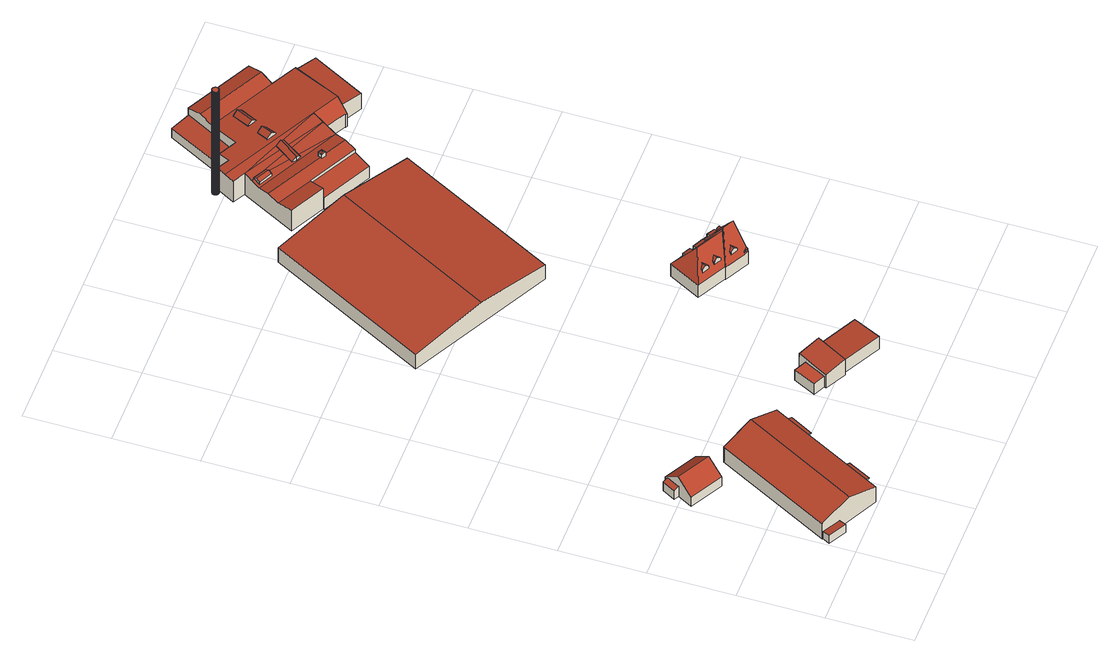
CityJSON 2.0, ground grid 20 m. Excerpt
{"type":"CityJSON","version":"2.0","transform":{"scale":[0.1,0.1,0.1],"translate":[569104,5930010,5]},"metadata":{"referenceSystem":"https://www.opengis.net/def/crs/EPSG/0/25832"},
"CityObjects":{
"building1":{"type":"Building","attributes":{"Grundfläche 2D":"76.117030","Grundhöhe NN":"5.060"},"geometry":[{"type":"Solid","lod":"3","boundaries":[[[[0,1,2,3,4]],[[5,6,7,8,9]],[[8,10,11,9]],[[0,4,12,13]],[[1,0,13,14]],[[2,1,14,15]],[[7,6,16,17]],[[10,8,7,17,18]],[[11,10,18,19]],[[3,2,15,16,6,5,9,11,19,12,4]],[[14,13,12,19,18,17,16,15]]]],"semantics":{"surfaces":[{"type":"RoofSurface"},{"type":"WallSurface"},{"type":"GroundSurface"}],"values":[[0,0,0,1,1,1,1,1,1,1,2]]}}]},
"building2":{"type":"Building","attributes":{"Grundfläche 2D":"483.479865","Grundhöhe NN":"5.172"},"children":["building2-1","building2-2"],"geometry":[{"type":"Solid","lod":"3","boundaries":[[[[20,21,22,23,24]],[[21,25,26,22]],[[27,28,29,30]],[[28,31,32,25,21,20,24,33,34,29]],[[26,25,32,35]],[[23,22,26,35,36]],[[24,23,36,33]],[[30,29,34,37]],[[27,30,37,38]],[[28,27,38,31]],[[33,36,35,32,31,38,37,34]]]],"semantics":{"surfaces":[{"type":"RoofSurface"},{"type":"WallSurface"},{"type":"GroundSurface"}],"values":[[0,0,0,1,1,1,1,1,1,1,2]]}}]},
"building2-1":{"type":"BuildingInstallation","parents":["building2"],"geometry":[{"type":"MultiSurface","lod":"3","boundaries":[[[39,40,41,42]],[[43,44,42,41]],[[44,45,39,42]],[[45,46,40,39]],[[46,43,41,40]],[[46,45,44,43]]],"semantics":{"surfaces":[{"type":"RoofSurface"},{"type":"WallSurface"},{"type":"OuterCeilingSurface"}],"values":[0,1,1,1,1,2]}}]},
"building2-2":{"type":"BuildingInstallation","parents":["building2"],"geometry":[{"type":"MultiSurface","lod":"3","boundaries":[[[47,48,49,50]],[[51,52,50,49]],[[52,53,47,50]],[[53,54,48,47]],[[54,51,49,48]],[[54,53,52,51]]],"semantics":{"surfaces":[{"type":"RoofSurface"},{"type":"WallSurface"},{"type":"OuterCeilingSurface"}],"values":[0,1,1,1,1,2]}}]},
"building3":{"type":"Building","attributes":{"Grundfläche 2D":"65.332214","Grundhöhe NN":"5.344"},"geometry":[{"type":"Solid","lod":"3","boundaries":[[[[55,56,57,58]],[[59,60,61,62]],[[57,56,63,64]],[[58,57,64,65]],[[55,58,65,66]],[[56,55,66,67,60,59,68,63]],[[61,60,67,69]],[[62,61,69,70]],[[59,62,70,68]],[[64,63,68,70,69,67,66,65]]]],"semantics":{"surfaces":[{"type":"RoofSurface"},{"type":"WallSurface"},{"type":"GroundSurface"}],"values":[[0,0,1,1,1,1,1,1,1,2]]}}]},
"building4":{"type":"Building","attributes":{"Grundfläche 2D":"75.384891","Grundhöhe NN":"5.344"},"geometry":[{"type":"Solid","lod":"3","boundaries":[[[[71,72,73,74]],[[75,76,74,73]],[[76,77,71,74]],[[77,78,72,71]],[[78,75,73,72]],[[78,77,76,75]]]],"semantics":{"surfaces":[{"type":"RoofSurface"},{"type":"WallSurface"},{"type":"GroundSurface"}],"values":[[0,1,1,1,1,2]]}}]},
"building5":{"type":"Building","attributes":{"Grundfläche 2D":"1606.478146","Grundhöhe NN":"5.446"},"geometry":[{"type":"Solid","lod":"3","boundaries":[[[[79,80,81,82]],[[83,79,82,84]],[[84,82,81,85,86]],[[83,84,86,87]],[[80,79,83,87,88]],[[81,80,88,85]],[[86,85,88,87]]]],"semantics":{"surfaces":[{"type":"RoofSurface"},{"type":"WallSurface"},{"type":"GroundSurface"}],"values":[[0,0,1,1,1,1,2]]}}]},
"building6":{"type":"Building","attributes":{"Grundfläche 2D":"126.550960","Grundhöhe NN":"5.447"},"children":["building6-1","building6-2","building6-3","building6-4","building6-5","building6-6"],"geometry":[{"type":"Solid","lod":"3","boundaries":[[[[89,90,91]],[[92,93,91,90,94]],[[95,96,97]],[[98,96,99]],[[96,100,97]],[[101,102,103,104]],[[101,104,105]],[[106,107,108,109,89,91,93,92,110,96,95]],[[103,102,101,105,111,112,99,96,110]],[[98,113,114,100]],[[98,100,96]],[[115,114,113]],[[115,97,100,114]],[[109,108,94,90,89]],[[108,92,94]],[[111,104,103]],[[104,111,105]],[[107,106,95,116,117]],[[118,112,111,103,110,92,108,107,117,119]],[[99,112,118,120]],[[98,99,120,121]],[[113,98,121,122]],[[115,113,122,123]],[[97,115,123,124]],[[95,97,124,116]],[[123,122,121,120,118,119,117,116,124]]]],"semantics":{"surfaces":[{"type":"RoofSurface"},{"type":"WallSurface"},{"type":"GroundSurface"}],"values":[[0,0,0,0,0,0,0,0,0,0,0,0,0,1,1,1,1,1,1,1,1,1,1,1,1,2]]}}]},
"building6-1":{"type":"BuildingInstallation","parents":["building6"],"geometry":[{"type":"MultiSurface","lod":"3","boundaries":[[[125,126,127,128]],[[129,130,127,126]],[[125,128,131]],[[125,131,132,129,126]],[[130,129,132]]],"semantics":{"surfaces":[{"type":"RoofSurface"},{"type":"WallSurface"}],"values":[0,0,1,1,1]}}]},
"building6-2":{"type":"BuildingInstallation","parents":["building6"],"geometry":[{"type":"MultiSurface","lod":"3","boundaries":[[[133,134,135,136,137]],[[134,138,139,135]],[[133,137,140]],[[133,140,141,142,138,134]],[[139,138,142]]],"semantics":{"surfaces":[{"type":"RoofSurface"},{"type":"WallSurface"}],"values":[0,0,1,1,1]}}]},
"building6-3":{"type":"BuildingInstallation","parents":["building6"],"geometry":[{"type":"MultiSurface","lod":"3","boundaries":[[[143,144,145,146]],[[146,147,143]],[[144,143,147,148]],[[144,148,145]]],"semantics":{"surfaces":[{"type":"RoofSurface"},{"type":"WallSurface"}],"values":[0,1,1,1]}}]},
"building6-4":{"type":"BuildingInstallation","parents":["building6"],"geometry":[{"type":"MultiSurface","lod":"3","boundaries":[[[149,150,151,152]],[[153,150,149]],[[153,154,151,150]],[[152,151,154]]],"semantics":{"surfaces":[{"type":"RoofSurface"},{"type":"WallSurface"}],"values":[0,1,1,1]}}]},
"building6-5":{"type":"BuildingInstallation","parents":["building6"],"geometry":[{"type":"MultiSurface","lod":"3","boundaries":[[[155,156,157,158]],[[159,160,157,156]],[[155,158,161]],[[155,161,162,159,156]],[[160,159,162]]],"semantics":{"surfaces":[{"type":"RoofSurface"},{"type":"WallSurface"}],"values":[0,0,1,1,1]}}]},
"building6-6":{"type":"BuildingInstallation","parents":["building6"],"geometry":[{"type":"MultiSurface","lod":"3","boundaries":[[[163,164,165,166]],[[165,167,166]],[[163,166,167,168]],[[163,168,164]]],"semantics":{"surfaces":[{"type":"RoofSurface"},{"type":"WallSurface"}],"values":[0,1,1,1]}}]},
"building7":{"type":"Building","attributes":{"Grundfläche 2D":"1044.692136","Grundhöhe NN":"5.471"},"children":["building7-1","building7-2","building7-3"],"geometry":[{"type":"Solid","lod":"3","boundaries":[[[[169,170,171,172]],[[173,170,169,174]],[[175,176,177,178]],[[177,179,180,178]],[[181,182,183,184,185]],[[182,186,187,183]],[[188,189,190,191]],[[190,192,193,194]],[[195,196,197]],[[190,194,175]],[[190,175,191]],[[197,196,191,175,198,199]],[[200,193,192,201,202,203]],[[204,205,206,179,207,176,203,202,201,192]],[[196,195,206,205]],[[208,209,210,211,205,204]],[[209,208,212,213,214,211,210]],[[212,215,216,213]],[[186,217,218,219,220,188,191,221,222,187],[223,224,225,226]],[[191,227,228,229,230,221]],[[231,232,233,234,235]],[[236,237,238,239,240]],[[241,242,243,244,245]],[[246,247,248,249]],[[250,251,252,253,254,255,256,257,258,259,260,261,262,263,264,265,266,267,268,269,270,271,272,273,274,275,276,277,278,279,280,281,282,283,284,285,286,287,288,289,290,291,292,293,294,295,296]],[[172,171,224,223]],[[172,223,226,174,169]],[[173,174,226,225]],[[173,225,224,171,170]],[[203,176,175]],[[193,200,175,194]],[[203,175,200]],[[177,176,207]],[[177,207,179]],[[195,180,179,206]],[[195,197,180]],[[197,199,180]],[[199,198,178,180]],[[198,175,178]],[[228,227,297,298]],[[229,228,298,299]],[[230,229,299,300]],[[242,221,230,300,301,243]],[[231,235,302,303]],[[232,231,303,304]],[[239,305,306,240]],[[236,240,306,307]],[[237,236,307,308]],[[244,243,301,309]],[[245,244,309,310]],[[241,245,310,311]],[[247,246,312,313]],[[248,247,313,314]],[[233,217,186,182,181,185,315,302,235,234]],[[217,233,232,218]],[[249,219,218,232,304,312,246]],[[316,220,219,249,248,314]],[[189,188,220,316,317]],[[190,189,317,318]],[[215,212,208,204,192,190,318,319]],[[215,319,305,239,216]],[[216,239,238,213]],[[213,238,237,214]],[[191,196,205,211,214,237,308,297,227]],[[320,222,221,242,241,311]],[[187,222,320,321]],[[184,183,187,321,322]],[[185,184,322,315]],[[323,324,254,253]],[[324,325,255,254]],[[325,326,256,255]],[[326,327,257,256]],[[328,323,253,252]],[[329,328,252,251]],[[327,330,258,257]],[[330,331,259,258]],[[331,332,260,259]],[[332,333,261,260]],[[333,334,262,261]],[[334,335,263,262]],[[335,336,264,263]],[[336,337,265,264]],[[337,338,266,265]],[[338,339,267,266]],[[339,340,268,267]],[[340,341,269,268]],[[341,342,270,269]],[[342,343,271,270]],[[343,344,272,271]],[[344,345,273,272]],[[345,346,274,273]],[[346,347,275,274]],[[347,348,276,275]],[[348,349,277,276]],[[349,350,278,277]],[[350,351,279,278]],[[351,352,280,279]],[[352,353,281,280]],[[353,354,282,281]],[[354,355,283,282]],[[355,356,284,283]],[[356,357,285,284]],[[357,358,286,285]],[[358,359,287,286]],[[359,360,288,287]],[[360,361,289,288]],[[361,362,290,289]],[[362,363,291,290]],[[363,364,292,291]],[[364,365,293,292]],[[365,366,294,293]],[[366,367,295,294]],[[367,368,296,295]],[[368,369,250,296]],[[369,329,251,250]],[[322,321,320,311,310,309,301,300,299,298,297,308,307,306,305,319,318,317,316,314,313,312,304,303,302,315]],[[366,365,364,363,362,361,360,359,358,357,356,355,354,353,352,351,350,349,348,347,346,345,344,343,342,341,340,339,338,337,336,335,334,333,332,331,330,327,326,325,324,323,328,329,369,368,367]]]],"semantics":{"surfaces":[{"type":"RoofSurface"},{"type":"WallSurface"},{"type":"GroundSurface"}],"values":[[0,0,0,0,0,0,0,0,0,0,0,0,0,0,0,0,0,0,0,0,0,0,0,0,0,1,1,1,1,1,1,1,1,1,1,1,1,1,1,1,1,1,1,1,1,1,1,1,1,1,1,1,1,1,1,1,1,1,1,1,1,1,1,1,1,1,1,1,1,1,1,1,1,1,1,1,1,1,1,1,1,1,1,1,1,1,1,1,1,1,1,1,1,1,1,1,1,1,1,1,1,1,1,1,1,1,1,1,1,1,1,1,1,1,1,2,2]]}}]},
"building7-1":{"type":"BuildingInstallation","parents":["building7"],"geometry":[{"type":"MultiSurface","lod":"3","boundaries":[[[370,371,372,373]],[[374,371,370,375]],[[373,372,376,377]],[[375,370,373,377,378]],[[374,375,378,379]],[[374,379,376,372,371]]],"semantics":{"surfaces":[{"type":"RoofSurface"},{"type":"WallSurface"}],"values":[0,0,1,1,1,1]}}]},
"building7-2":{"type":"BuildingInstallation","parents":["building7"],"geometry":[{"type":"MultiSurface","lod":"3","boundaries":[[[380,381,382,383,384]],[[384,383,385]],[[386,383,382]],[[387,388,385,383,386]],[[389,390,209,391,382,381,380,384]],[[391,392,386,382]],[[393,385,388,387,386,392,210,394]],[[393,389,384,385]]],"semantics":{"surfaces":[{"type":"RoofSurface"},{"type":"WallSurface"}],"values":[0,0,0,0,1,1,1,1]}}]},
"building7-3":{"type":"BuildingInstallation","parents":["building7"],"geometry":[{"type":"MultiSurface","lod":"3","boundaries":[[[395,396,397,398,399,400]],[[396,401,402,397]],[[400,403,201,404,401,396,395]],[[404,405,402,401]],[[405,202,406,399,398,397,402]],[[406,403,400,399]]],"semantics":{"surfaces":[{"type":"RoofSurface"},{"type":"WallSurface"}],"values":[0,0,1,1,1,1]}}]}
},
"vertices":[
[38,445,28],[21,414,28],[32,408,32],[32,409,32],[49,439,32],[32,408,60],[13,373,29],[90,331,29],[109,367,61],[32,409,61],[129,403,29],[52,445,29],[49,439,1],[38,445,1],[21,414,1],[32,408,1],[13,373,1],[90,331,1],[129,403,1],[52,445,1],
[15,79,51],[82,43,77],[225,313,77],[156,349,50],[13,80,50],[151,7,50],[293,277,50],[48,39,27],[57,56,24],[15,79,24],[6,62,27],[57,56,2],[151,7,2],[13,80,2],[15,79,2],[293,277,2],[156,349,2],[6,62,2],[48,39,2],
[288,242,44],[278,248,47],[250,194,47],[259,189,44],[250,194,42],[259,189,42],[288,242,42],[278,248,42],
[203,83,44],[194,88,48],[166,35,48],[176,30,44],[166,35,42],[176,30,42],[203,83,42],[194,88,42],
[429,218,35],[457,269,34],[428,283,34],[402,231,35],[466,286,45],[427,212,45],[476,186,52],[516,260,52],[457,269,3],[428,283,3],[402,231,3],[429,218,3],[427,212,3],[466,286,3],[476,186,3],[516,260,3],
[605,209,36],[516,256,36],[481,190,42],[570,143,42],[481,190,3],[570,143,3],[605,209,3],[516,256,3],
[563,1341,71],[394,1430,48],[196,1054,48],[365,965,71],[728,1254,48],[531,878,48],[196,1054,4],[531,878,4],[728,1254,4],[394,1430,4],
[702,491,46],[711,486,51],[706,491,49],[714,490,52],[713,490,52],[712,486,52],[653,515,43],[706,539,103],[655,517,41],[695,592,41],[698,596,41],[703,540,96],[741,568,47],[747,562,51],[750,559,53],[753,564,53],[739,571,45],[701,489,43],[711,484,43],[712,486,46],[711,486,46],[732,525,103],[753,564,45],[754,566,42],[626,629,41],[640,574,96],[586,554,41],[653,515,4],[711,484,4],[754,566,4],[712,486,4],[698,596,4],[695,592,4],[626,629,4],[586,554,4],[655,517,4],
[679,512,63],[687,507,71],[693,518,71],[681,517,63],[695,503,63],[698,508,63],[679,512,56],[695,503,56],
[641,537,63],[649,533,71],[655,544,71],[648,543,66],[644,543,63],[657,528,63],[660,534,63],[641,537,55],[651,532,55],[657,528,55],
[663,599,62],[645,609,62],[640,600,66],[658,590,66],[663,599,53],[645,609,53],
[728,560,65],[732,568,62],[714,578,62],[710,569,65],[732,568,53],[714,578,53],
[612,552,63],[620,548,71],[626,559,71],[615,558,63],[628,544,63],[631,549,63],[612,552,55],[628,544,55],
[671,594,63],[667,586,66],[692,573,66],[697,581,63],[697,581,54],[671,594,53],
[699,1592,79],[721,1633,75],[710,1638,64],[689,1598,68],[731,1627,64],[710,1587,68],[650,1522,72],[626,1477,62],[635,1470,73],[659,1515,84],[647,1466,62],[671,1511,72],[703,1736,60],[686,1703,72],[842,1621,72],[860,1655,60],[704,1737,60],[670,1673,62],[826,1591,62],[537,1597,73],[526,1576,70],[555,1560,70],[765,1477,73],[545,1541,66],[638,1501,67],[644,1511,69],[660,1491,67],[751,1451,68],[664,1499,69],[659,1515,71],[671,1511,71],[630,1485,63],[551,1537,65],[580,1518,65],[630,1484,63],[534,1520,61],[733,1416,61],[650,1471,63],[635,1470,61],[520,1495,67],[654,1424,67],[664,1419,67],[719,1390,67],[506,1468,60],[589,1424,60],[705,1363,60],[487,1431,70],[569,1388,70],[635,1607,68],[592,1630,68],[579,1604,71],[550,1620,71],[826,1444,73],[886,1559,62],[689,1598,67],[710,1638,63],[731,1627,63],[710,1587,67],[751,1451,46],[808,1421,46],[807,1419,44],[811,1417,44],[660,1759,34],[592,1630,34],[635,1607,39],[670,1673,39],[703,1736,39],[685,1325,41],[705,1363,51],[589,1424,51],[569,1388,42],[568,1386,41],[885,1556,59],[826,1444,59],[819,1432,59],[868,1406,53],[934,1530,53],[583,1612,51],[569,1620,51],[565,1612,51],[579,1604,51],[542,1613,326],[543,1613,326],[544,1613,326],[545,1614,326],[546,1614,326],[546,1615,326],[547,1616,326],[547,1617,326],[548,1618,326],[548,1619,326],[548,1620,326],[548,1621,326],[548,1622,326],[548,1623,326],[547,1623,326],[547,1624,326],[546,1625,326],[546,1626,326],[545,1627,326],[544,1627,326],[543,1627,326],[542,1628,326],[541,1628,326],[540,1628,326],[539,1628,326],[538,1628,326],[537,1627,326],[536,1626,326],[535,1626,326],[534,1625,326],[534,1624,326],[533,1623,326],[533,1622,326],[533,1621,326],[533,1620,326],[533,1619,326],[533,1618,326],[533,1617,326],[534,1616,326],[534,1615,326],[535,1614,326],[536,1614,326],[537,1613,326],[538,1613,326],[539,1612,326],[540,1612,326],[541,1612,326],[751,1451,5],[808,1421,5],[807,1419,5],[811,1417,5],[819,1432,5],[703,1736,5],[660,1759,5],[592,1630,5],[569,1388,5],[568,1386,5],[685,1325,5],[705,1363,5],[868,1406,5],[934,1530,5],[885,1556,5],[583,1612,5],[569,1620,5],[565,1612,5],[704,1737,5],[550,1620,5],[526,1576,5],[555,1560,5],[487,1431,5],[886,1559,5],[826,1591,5],[860,1655,5],[545,1614,5],[546,1614,5],[546,1615,5],[547,1616,5],[547,1617,5],[544,1613,5],[543,1613,5],[548,1618,5],[548,1619,5],[548,1620,5],[548,1621,5],[548,1622,5],[548,1623,5],[547,1623,5],[547,1624,5],[546,1625,5],[546,1626,5],[545,1627,5],[544,1627,5],[543,1627,5],[542,1628,5],[541,1628,5],[540,1628,5],[539,1628,5],[538,1628,5],[537,1627,5],[536,1626,5],[535,1626,5],[534,1625,5],[534,1624,5],[533,1623,5],[533,1622,5],[533,1621,5],[533,1620,5],[533,1619,5],[533,1618,5],[533,1617,5],[534,1616,5],[534,1615,5],[535,1614,5],[536,1614,5],[537,1613,5],[538,1613,5],[539,1612,5],[540,1612,5],[541,1612,5],[542,1613,5],
[672,1539,85],[686,1566,82],[675,1572,71],[661,1545,75],[696,1561,71],[682,1534,75],[675,1572,70],[661,1545,72],[682,1534,72],[696,1561,70],
[655,1425,78],[654,1424,78],[652,1420,78],[660,1422,82],[657,1430,78],[667,1425,78],[662,1415,78],[664,1419,78],[664,1420,78],[657,1430,66],[655,1425,67],[652,1420,66],[662,1415,66],[667,1425,66],[664,1420,67],
[551,1537,69],[547,1530,73],[578,1514,73],[580,1518,71],[582,1522,69],[551,1538,69],[542,1522,69],[574,1506,69],[551,1538,66],[542,1522,62],[574,1506,62],[582,1522,65]
]}
